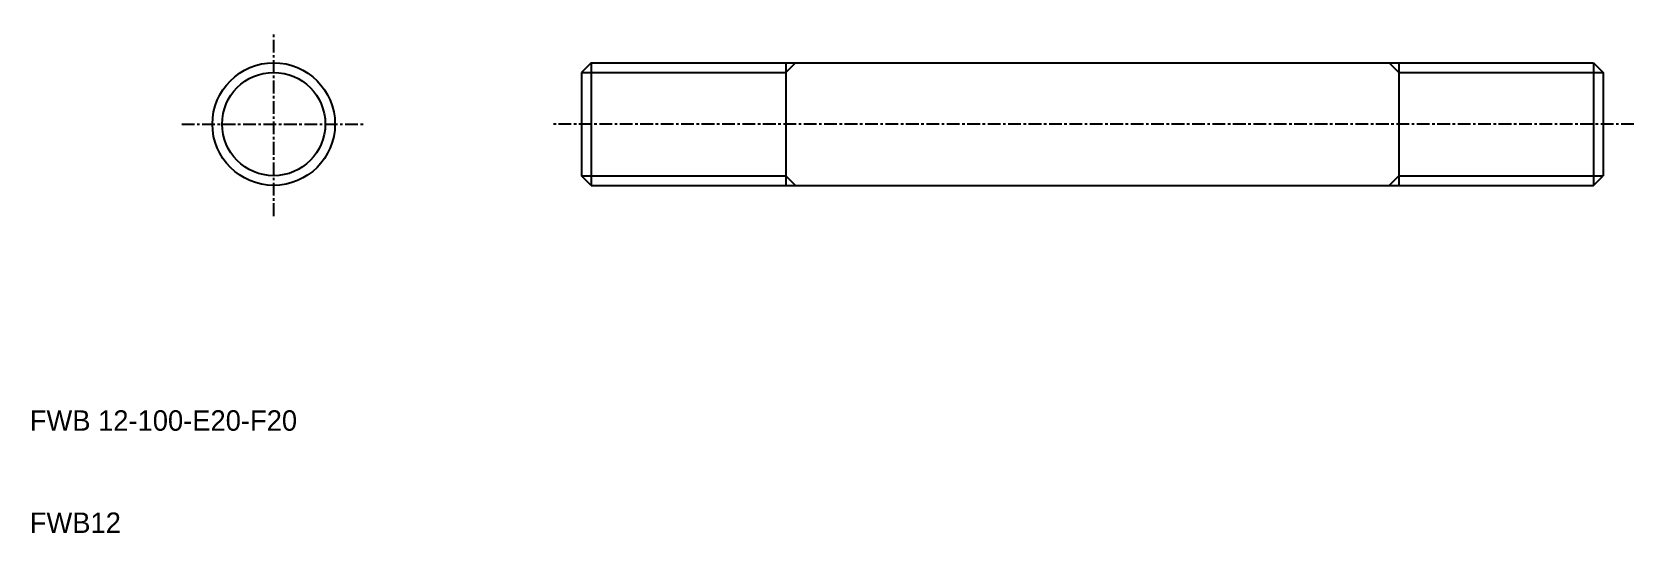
# Model space of a CAD drawing. Extents: x 10 to 167, y 10 to 59.
import ezdxf

# ---------------------------------------------------------------- set-up
doc = ezdxf.new("R2010")
doc.units = 0
doc.linetypes.add('CENTER', pattern=[2, 1.25, -0.25, 0.25, -0.25])
doc.layers.get('0').update_dxf_attribs({"linetype": 'CONTINUOUS'})
doc.layers.add('CENTER', color=1, linetype='CENTER')

msp = doc.modelspace()

# ---------------------------------------------------------------- linework, layer by layer
at = {"color": 7, "linetype": 'CONTINUOUS'}
for p, q in [((64.95, 56), (64, 55.05)), ((64, 55.05), (64, 44.95)), ((64.95, 56), (163.05, 56)), ((64.95, 56), (64.95, 44)), ((84, 56), (84, 44)), ((144, 56), (144, 44)), ((163.05, 56), (164, 55.05)), ((163.05, 56), (163.05, 44)), ((164, 55.05), (164, 44.95)), ((64.95, 44), (64, 44.95)), ((64.95, 44), (163.05, 44)), ((163.05, 44), (164, 44.95))]:
    msp.add_line(p, q, dxfattribs=at)
at = {"color": 3, "linetype": 'CONTINUOUS'}
for p, q in [((64, 55.05), (84, 55.05)), ((84.95, 56), (84, 55.05)), ((143.05, 56), (144, 55.05)), ((144, 55.05), (164, 55.05)), ((64, 44.95), (84, 44.95)), ((84.95, 44), (84, 44.95)), ((143.05, 44), (144, 44.95)), ((144, 44.95), (164, 44.95))]:
    msp.add_line(p, q, dxfattribs=at)
at = {"color": 7, "linetype": 'CONTINUOUS'}
msp.add_circle((33.87, 50), 6, dxfattribs=at)
at = {"color": 3, "linetype": 'CONTINUOUS'}
msp.add_circle((33.87, 50), 5.05, dxfattribs=at)
at = {"layer": 'CENTER', "color": 1, "linetype": 'CENTER'}
for p, q in [((33.87, 41), (33.87, 59)), ((24.87, 50), (42.87, 50)), ((167, 50), (61, 50))]:
    msp.add_line(p, q, dxfattribs=at)

# ---------------------------------------------------------------- texts
at = {"color": 7, "linetype": 'CONTINUOUS'}
for s, p in [('FWB 12-100-E20-F20', (10, 20)), ('FWB12', (10, 10))]:
    msp.add_text(s, height=2, dxfattribs=at).set_placement(p)

doc.saveas('drawing.dxf')
